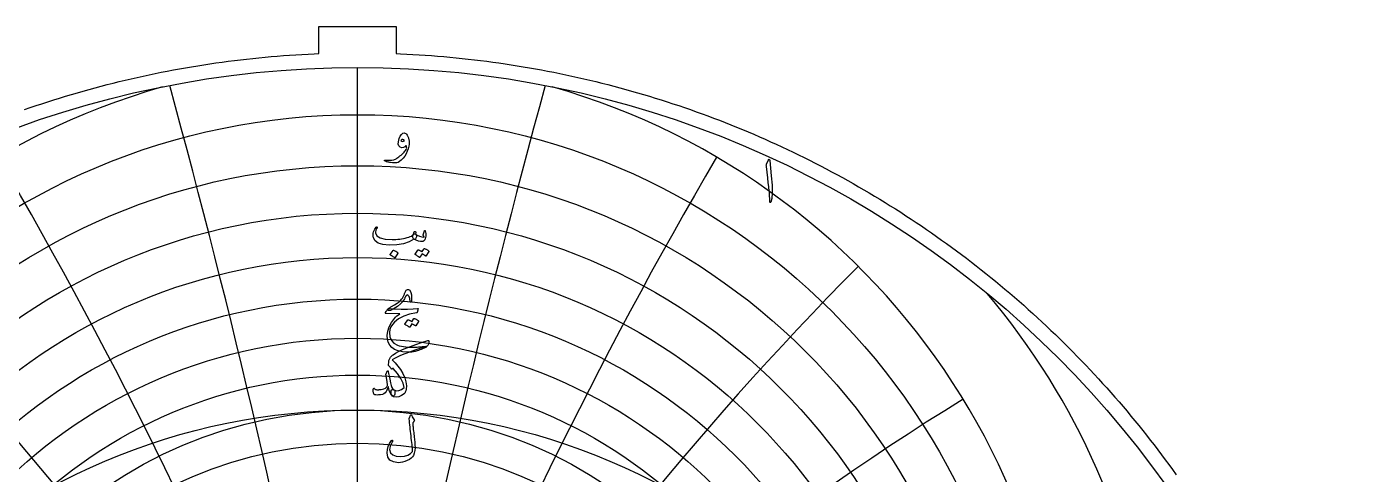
# Model space of a CAD drawing. Header units: millimetres. Extents: x -80 to 80, y -80 to 82.
# Drawn here: x -26.5 to 79.2, y 46.7 to 82.5 of the extents above; entities that cross this region are included whole.
import ezdxf

# ---------------------------------------------------------------- set-up
doc = ezdxf.new("R2010")
doc.units = ezdxf.units.MM
for name, color, linetype in [('CUT_OUTER', 1, 'Continuous'), ('ENGRAVE', 7, 'Continuous'), ('ENGRAVE_FINE', 8, 'Continuous'), ('TEXT', 5, 'Continuous')]:
    doc.layers.add(name, color=color, linetype=linetype)

msp = doc.modelspace()

# ---------------------------------------------------------------- linework, layer by layer
at = {"layer": 'CUT_OUTER'}
msp.add_lwpolyline([(-26.611, 75.8366), (-26.1452, 75.9985), (-25.6784, 76.1575), (-25.2106, 76.3136), (-24.7419, 76.4668), (-24.2722, 76.6172), (-23.8016, 76.7647), (-23.3302, 76.9093), (-22.8578, 77.051), (-22.3846, 77.1898), (-21.9106, 77.3257), (-21.4357, 77.4587), (-20.96, 77.5888), (-20.4836, 77.7159), (-20.0063, 77.8401), (-19.5283, 77.9614), (-19.0496, 78.0798), (-18.5701, 78.1952), (-18.09, 78.3077), (-17.6092, 78.4172), (-17.1277, 78.5238), (-16.6455, 78.6274), (-16.1628, 78.728), (-15.6794, 78.8257), (-15.1954, 78.9204), (-14.7109, 79.0122), (-14.2258, 79.101), (-13.7402, 79.1868), (-13.2541, 79.2696), (-12.7674, 79.3494), (-12.2803, 79.4263), (-11.7927, 79.5001), (-11.3047, 79.571), (-10.8163, 79.6388), (-10.3274, 79.7037), (-9.8381, 79.7656), (-9.3485, 79.8244), (-8.8586, 79.8803), (-8.3683, 79.9332), (-7.8776, 79.983), (-7.3867, 80.0298), (-6.8955, 80.0736), (-6.4041, 80.1144), (-5.9124, 80.1522), (-5.4205, 80.187), (-4.9283, 80.2188), (-4.436, 80.2475), (-3.9436, 80.2732), (-3.4509, 80.2959), (-3.08, 80.3107), (-3.08, 82.482), (3.08, 82.482), (3.08, 80.3107), (3.4509, 80.2959), (3.9436, 80.2732), (4.436, 80.2475), (4.9283, 80.2188), (5.4205, 80.187), (5.9124, 80.1522), (6.4041, 80.1144), (6.8955, 80.0736), (7.3867, 80.0298), (7.8776, 79.983), (8.3683, 79.9332), (8.8586, 79.8803), (9.3485, 79.8244), (9.8381, 79.7656), (10.3274, 79.7037), (10.8163, 79.6388), (11.3047, 79.571), (11.7927, 79.5001), (12.2803, 79.4263), (12.7674, 79.3494), (13.2541, 79.2696), (13.7402, 79.1868), (14.2258, 79.101), (14.7109, 79.0122), (15.1954, 78.9204), (15.6794, 78.8257), (16.1628, 78.728), (16.6455, 78.6274), (17.1277, 78.5238), (17.6092, 78.4172), (18.09, 78.3077), (18.5701, 78.1952), (19.0496, 78.0798), (19.5283, 77.9614), (20.0063, 77.8401), (20.4836, 77.7159), (20.96, 77.5888), (21.4357, 77.4587), (21.9106, 77.3257), (22.3846, 77.1898), (22.8578, 77.051), (23.3302, 76.9093), (23.8016, 76.7647), (24.2722, 76.6172), (24.7419, 76.4668), (25.2106, 76.3136), (25.6784, 76.1575), (26.1452, 75.9985), (26.611, 75.8366), (27.0758, 75.6719), (27.5396, 75.5043), (28.0024, 75.3339), (28.4641, 75.1607), (28.9248, 74.9846), (29.3843, 74.8057), (29.8428, 74.624), (30.3001, 74.4395), (30.7563, 74.2522), (31.2113, 74.0621), (31.6651, 73.8692), (32.1178, 73.6735), (32.5692, 73.475), (33.0195, 73.2738), (33.4684, 73.0698), (33.9162, 72.8631), (34.3626, 72.6536), (34.8078, 72.4414), (35.2516, 72.2265), (35.6941, 72.0088), (36.1353, 71.7884), (36.5751, 71.5654), (37.0135, 71.3396), (37.4505, 71.1111), (37.8862, 70.88), (38.3204, 70.6462), (38.7531, 70.4098), (39.1844, 70.1706), (39.6142, 69.9289), (40.0426, 69.6845), (40.4694, 69.4375), (40.8947, 69.1879), (41.3184, 68.9356), (41.7406, 68.6808), (42.1613, 68.4234), (42.5803, 68.1634), (42.9978, 67.9009), (43.4136, 67.6358), (43.8278, 67.3681), (44.2403, 67.0979), (44.6512, 66.8252), (45.0604, 66.55), (45.4679, 66.2722), (45.8736, 65.992), (46.2777, 65.7093), (46.68, 65.4241), (47.0806, 65.1364), (47.4794, 64.8463), (47.8764, 64.5538), (48.2715, 64.2588), (48.6649, 63.9614), (49.0565, 63.6616), (49.4462, 63.3594), (49.834, 63.0548), (50.22, 62.7479), (50.604, 62.4385), (50.9862, 62.1269), (51.3664, 61.8128), (51.7447, 61.4965), (52.1211, 61.1778), (52.4955, 60.8569), (52.8679, 60.5336), (53.2384, 60.2081), (53.6068, 59.8803), (53.9732, 59.5502), (54.3376, 59.2179), (54.6999, 58.8834), (55.0602, 58.5467), (55.4184, 58.2077), (55.7745, 57.8666), (56.1285, 57.5233), (56.4804, 57.1778), (56.8302, 56.8302), (57.1778, 56.4804), (57.5233, 56.1285), (57.8666, 55.7745), (58.2077, 55.4184), (58.5467, 55.0602), (58.8834, 54.6999), (59.2179, 54.3376), (59.5502, 53.9732), (59.8803, 53.6068), (60.2081, 53.2384), (60.5336, 52.8679), (60.8569, 52.4955), (61.1778, 52.1211), (61.4965, 51.7447), (61.8128, 51.3664), (62.1269, 50.9862), (62.4385, 50.604), (62.7479, 50.22), (63.0548, 49.834), (63.3594, 49.4462), (63.6616, 49.0565), (63.9614, 48.6649), (64.2588, 48.2715), (64.5538, 47.8764), (64.8463, 47.4794), (65.1364, 47.0806), (65.4241, 46.68)], dxfattribs=at)
at = {"layer": 'ENGRAVE'}
msp.add_lwpolyline([(0, -79.2), (0, 79.2)], dxfattribs=at)
for centre, radius in [((0, 0), 79.2), ((0, 17.9864), 42.7145), ((0, 0), 51.8435)]:
    msp.add_circle(centre, radius, dxfattribs=at)
for centre, radius, start, end in [((0, 23.0822), 56.7498, 105.921623, 74.078377), ((-6.4344, 24.0136), 57.4961, 139.754846, 270.861531), ((6.4344, 24.0136), 57.4961, 269.138469, 40.245154)]:
    msp.add_arc(centre, radius, start, end, dxfattribs=at)
at = {"layer": 'ENGRAVE_FINE'}
for centre, radius in [((0, 21.8315), 53.6012), ((0, 20.7123), 50.6441), ((0, 19.7075), 47.8562), ((0, 18.8029), 45.2185), ((0, 17.2479), 40.3301), ((0, 16.5787), 38.053), ((0, 15.9713), 35.8722), ((0, 15.4194), 33.7782)]:
    msp.add_circle(centre, radius, dxfattribs=at)
for centre, radius, start, end in [((-722.8731, -116.4424), 734.0246, 6.5036194, 15.341957), ((-722.8731, -116.4424), 734.0246, 6.5036194, 15.341957), ((722.8731, -116.4424), 734.0246, 164.658043, 173.4963806), ((722.8731, -116.4424), 734.0246, 164.658043, 173.4963806), ((-350.1991, -116.4424), 372.6741, 13.064756, 30.381405), ((-350.1991, -116.4424), 372.6741, 13.064756, 30.381405), ((350.1991, -116.4424), 372.6741, 149.618595, 166.935244), ((350.1991, -116.4424), 372.6741, 149.618595, 166.935244), ((-220.7707, -116.4424), 254.9241, 19.742202, 44.842633), ((-220.7707, -116.4424), 254.9241, 19.742202, 44.842633), ((220.7707, -116.4424), 254.9241, 135.157367, 160.257798), ((220.7707, -116.4424), 254.9241, 135.157367, 160.257798), ((-151.9033, -116.4424), 198.2957, 26.597292, 58.53821), ((-151.9033, -116.4424), 198.2957, 26.597292, 58.53821), ((151.9033, -116.4424), 198.2957, 121.46179, 153.402708), ((151.9033, -116.4424), 198.2957, 121.46179, 153.402708)]:
    msp.add_arc(centre, radius, start, end, dxfattribs=at)
at = {"layer": 'TEXT'}
for points in [[(3.3396, 73.5235), (3.4251, 73.722), (3.5176, 73.8631), (3.6171, 73.9468), (3.7237, 73.9732), (3.7904, 73.9614), (3.8548, 73.9263), (3.9169, 73.8678), (3.9766, 73.7858), (4.0053, 73.7384), (4.0305, 73.6898), (4.0521, 73.64), (4.0703, 73.5891), (4.0858, 73.5367), (4.0996, 73.4825), (4.1116, 73.4266), (4.1218, 73.3689), (4.1315, 73.2404), (4.123, 73.0891), (4.0963, 72.9149), (4.0515, 72.7179), (3.9854, 72.5138), (3.8946, 72.3186), (3.7793, 72.1321), (3.6394, 71.9544), (3.4927, 71.7995), (3.3618, 71.6863), (3.2468, 71.6145), (3.1476, 71.5844), (3.0463, 71.5791), (2.9298, 71.582), (2.798, 71.5932), (2.6511, 71.6125), (2.5766, 71.6246), (2.5076, 71.6377), (2.4442, 71.6516), (2.3864, 71.6663), (2.3339, 71.6814), (2.2863, 71.6962), (2.2437, 71.7107), (2.2061, 71.7249), (2.1839, 71.7372), (2.1686, 71.7507), (2.1604, 71.7653), (2.1593, 71.7811), (2.1666, 71.7969), (2.1792, 71.8069), (2.197, 71.811), (2.2202, 71.8092), (2.4008, 71.7916), (2.5773, 71.7905), (2.7497, 71.8057), (2.9181, 71.8373), (2.97, 71.8534), (3.0275, 71.8783), (3.0906, 71.912), (3.1593, 71.9544), (3.2335, 72.0056), (3.3133, 72.0656), (3.3986, 72.1344), (3.4895, 72.212), (3.5785, 72.2922), (3.6581, 72.3689), (3.7284, 72.4421), (3.7893, 72.5118), (3.8405, 72.5782), (3.8818, 72.6418), (3.9131, 72.7024), (3.9345, 72.76), (3.9222, 72.8473), (3.9087, 72.9123), (3.8941, 72.955), (3.8782, 72.9755), (3.7831, 72.8634), (3.6757, 72.8034), (3.5559, 72.7955), (3.4239, 72.8397), (3.315, 72.9351), (3.2647, 73.0809), (3.2729, 73.277), (3.3396, 73.5235)], [(3.7658, 73.3502), (3.6967, 73.4339), (3.6253, 73.465), (3.5515, 73.4433), (3.4754, 73.3689), (3.5375, 73.3186), (3.6066, 73.2987), (3.6827, 73.3092), (3.7658, 73.3502)], [(32.8187, 71.7663), (32.8664, 71.8588), (32.9048, 71.8912), (32.9339, 71.8638), (32.9536, 71.7763), (33.0685, 70.5523), (33.1368, 69.801), (33.1521, 69.2008), (33.1144, 68.7518), (33.0235, 68.4539), (33.0069, 68.4295), (32.9923, 68.4164), (32.9795, 68.4146), (32.9685, 68.4239), (32.9598, 68.4386), (32.9536, 68.4576), (32.9498, 68.4811), (32.9486, 68.5089), (32.9486, 68.7253), (32.9386, 68.9548), (32.9186, 69.1974), (32.8886, 69.4531), (32.882, 69.5199), (32.8624, 69.7004), (32.8296, 69.9946), (32.7837, 70.4024), (32.6738, 71.3067), (32.6713, 71.3548), (32.6738, 71.3991), (32.6813, 71.4397), (32.6938, 71.4766)], [(4.63, 65.898), (4.6345, 65.8957), (4.6388, 65.8934), (4.6427, 65.891), (4.6464, 65.8887), (4.6501, 65.886), (4.654, 65.8828), (4.6583, 65.879), (4.6628, 65.8746), (4.7006, 65.8301), (4.7155, 65.7669), (4.7076, 65.6849), (4.6768, 65.5842), (4.6484, 65.523), (4.6195, 65.4847), (4.5899, 65.4692), (4.5597, 65.4765), (4.5445, 65.4838), (4.5316, 65.487), (4.5211, 65.4862), (4.5129, 65.4812), (4.1288, 65.271), (3.6698, 65.1229), (3.1359, 65.0368), (2.5269, 65.0128), (2.0346, 65.0549), (1.6628, 65.1674), (1.4116, 65.35), (1.281, 65.603), (1.2608, 65.7224), (1.2564, 65.8418), (1.2679, 65.9613), (1.2951, 66.0807), (1.3323, 66.1864), (1.3782, 66.2833), (1.433, 66.3714), (1.4965, 66.4507), (1.5085, 66.4607), (1.5211, 66.4671), (1.5343, 66.4701), (1.548, 66.4695), (1.5609, 66.4639), (1.5714, 66.4566), (1.5796, 66.4475), (1.5855, 66.4367), (1.5881, 66.4261), (1.5867, 66.4133), (1.5811, 66.398), (1.5714, 66.3805), (1.5035, 66.2809), (1.459, 66.1838), (1.4379, 66.0889), (1.4403, 65.9964), (1.5515, 65.7645), (1.8103, 65.5983), (2.2166, 65.4976), (2.7705, 65.4624), (2.9226, 65.4648), (3.0744, 65.4718), (3.2259, 65.4835), (3.3771, 65.4999), (3.5271, 65.521), (3.6751, 65.5467), (3.821, 65.5772), (3.9649, 65.6123), (4.1045, 65.6521), (4.219, 65.6919), (4.3083, 65.7318), (4.3724, 65.7716), (4.3971, 65.7927), (4.4198, 65.8184), (4.4405, 65.8489), (4.459, 65.884), (4.4765, 65.9232), (4.4936, 65.966), (4.5104, 66.0122), (4.527, 66.062), (4.5334, 66.0772), (4.5434, 66.0901), (4.5568, 66.1006), (4.5738, 66.1088), (4.592, 66.1132), (4.6089, 66.1123), (4.6247, 66.1062), (4.6394, 66.0948), (4.6511, 66.079), (4.6581, 66.0596), (4.6605, 66.0368), (4.6581, 66.0105)], [(4.4895, 65.5233), (4.4386, 65.5716), (4.4122, 65.6322), (4.4104, 65.7051), (4.4333, 65.7903), (4.4828, 65.8667), (4.5281, 65.9133), (4.5694, 65.9299), (4.6066, 65.9168), (4.7822, 65.8006), (4.9579, 65.7189), (5.1335, 65.6717), (5.3092, 65.6592), (5.3153, 65.6603), (5.3197, 65.6638), (5.3223, 65.6697), (5.3232, 65.6779), (5.3188, 65.6934), (5.3057, 65.7165), (5.2837, 65.7473), (5.253, 65.7856), (5.2471, 65.7973), (5.2436, 65.809), (5.2424, 65.8208), (5.2436, 65.8325), (5.356, 66.1557), (5.3613, 66.1679), (5.3677, 66.1767), (5.3753, 66.182), (5.3841, 66.1838), (5.3929, 66.1823), (5.4005, 66.1779), (5.4069, 66.1706), (5.4122, 66.1603), (5.4473, 66.0552), (5.4684, 65.9507), (5.4754, 65.8468), (5.4684, 65.7435), (5.4456, 65.615), (5.4146, 65.5104), (5.3753, 65.4299), (5.3279, 65.3734), (5.2919, 65.3424), (5.2588, 65.3196), (5.2287, 65.3049), (5.2014, 65.2985), (5.0445, 65.295), (4.8736, 65.3313), (4.6886, 65.4074), (4.4895, 65.5233)], [(2.8548, 64.5959), (2.8607, 64.6018), (2.8689, 64.6053), (2.8794, 64.6065), (2.8923, 64.6053), (2.9833, 64.5684), (3.0691, 64.5233), (3.1496, 64.47), (3.2248, 64.4086), (3.2322, 64.3992), (3.2354, 64.3898), (3.2345, 64.3805), (3.2295, 64.3711), (3.0094, 64.0151), (3.0012, 64.0066), (2.9907, 64.0046), (2.9778, 64.009), (2.9625, 64.0198), (2.9494, 64.0292), (2.9286, 64.0432), (2.9002, 64.062), (2.8642, 64.0854), (2.82, 64.1135), (2.767, 64.1463), (2.7052, 64.1837), (2.6347, 64.2259), (2.6253, 64.2329), (2.6206, 64.2399), (2.6206, 64.247), (2.6253, 64.254)], [(5.3232, 64.7271), (5.3291, 64.7329), (5.3373, 64.7364), (5.3478, 64.7376), (5.3607, 64.7364), (5.4068, 64.7192), (5.4514, 64.7001), (5.4946, 64.6794), (5.5363, 64.6568), (5.5769, 64.6322), (5.6165, 64.6053), (5.6553, 64.576), (5.6932, 64.5444), (5.7006, 64.5347), (5.7038, 64.5245), (5.7029, 64.5137), (5.6979, 64.5022), (5.4731, 64.1463), (5.467, 64.1416), (5.4579, 64.1416), (5.4459, 64.1463), (5.4309, 64.1556), (5.4207, 64.1643), (5.404, 64.1761), (5.3809, 64.1912), (5.3513, 64.2095), (5.315, 64.2313), (5.2717, 64.2569), (5.2213, 64.2863), (5.164, 64.3196), (4.986, 64.0432), (4.9778, 64.0347), (4.9672, 64.0327), (4.9544, 64.0371), (4.9391, 64.0479), (4.926, 64.0573), (4.9052, 64.0713), (4.8768, 64.0901), (4.8408, 64.1135), (4.7966, 64.1416), (4.7436, 64.1744), (4.6818, 64.2118), (4.6113, 64.254), (4.604, 64.261), (4.6007, 64.2681), (4.6016, 64.2751), (4.6066, 64.2821), (4.8361, 64.624), (4.842, 64.6299), (4.8501, 64.6334), (4.8607, 64.6346), (4.8736, 64.6334), (4.9128, 64.6207), (4.9509, 64.6059), (4.9877, 64.589), (5.0235, 64.5702), (5.058, 64.5495), (5.0914, 64.5274), (5.1236, 64.5039), (5.1546, 64.4788)], [(2.3817, 59.8481), (2.4096, 59.8808), (2.4415, 59.9131), (2.4775, 59.9452), (2.5176, 59.9769), (2.5618, 60.0087), (2.6101, 60.0408), (2.6625, 60.0731), (2.719, 60.1057), (2.9696, 60.2539), (3.1733, 60.3844), (3.3302, 60.4974), (3.4403, 60.5929), (3.5255, 60.6868), (3.5984, 60.7861), (3.659, 60.8906), (3.7073, 61.0004), (3.7282, 61.0553), (3.7489, 61.1075), (3.7692, 61.1571), (3.7893, 61.2041), (3.8087, 61.2479), (3.8273, 61.2878), (3.845, 61.324), (3.8619, 61.3563), (3.899, 61.4117), (3.9403, 61.4512), (3.9857, 61.4749), (4.0352, 61.4828), (4.0835, 61.4749), (4.13, 61.4512), (4.1748, 61.4117), (4.2178, 61.3563), (4.2714, 61.2299), (4.3056, 61.0472), (4.3206, 60.8083), (4.3162, 60.5132), (4.3133, 60.4866), (4.3045, 60.4676), (4.2898, 60.4562), (4.2693, 60.4524), (4.2483, 60.4565), (4.2319, 60.4687), (4.2202, 60.4892), (4.2131, 60.5179), (4.1771, 60.7433), (4.1253, 60.9043), (4.0577, 61.001), (3.9743, 61.0332), (3.9529, 61.0293), (3.9309, 61.0179), (3.9084, 60.9989), (3.8853, 60.9723), (3.875, 60.9563), (3.863, 60.9365), (3.8493, 60.913), (3.8337, 60.8856), (3.8165, 60.8544), (3.7974, 60.8195), (3.7767, 60.7807), (3.7541, 60.7381), (3.62, 60.5185), (3.438, 60.3142), (3.2079, 60.1251), (2.9298, 59.9512), (2.9268, 59.9494), (2.9181, 59.9442), (2.9034, 59.9354), (2.8829, 59.9231), (2.8566, 59.9073), (2.8244, 59.8879), (2.7863, 59.8651), (2.7424, 59.8388), (2.6496, 59.7972), (2.5586, 59.7849), (2.4693, 59.8019), (2.3817, 59.8481)], [(2.8876, 59.9278), (3.4886, 59.9067), (4.0082, 59.9043), (4.4465, 59.9207), (4.8033, 59.9559), (4.8143, 59.9572), (4.8238, 59.9564), (4.8319, 59.9537), (4.8384, 59.9488), (4.8433, 59.9423), (4.846, 59.9342), (4.8468, 59.9247), (4.8455, 59.9137), (4.8362, 59.871), (4.8273, 59.8317), (4.8187, 59.796), (4.8103, 59.7638), (4.8023, 59.7351), (4.7945, 59.71), (4.7871, 59.6883), (4.7799, 59.6701), (4.7647, 59.6412), (4.7471, 59.6198), (4.7272, 59.606), (4.7049, 59.5999), (4.164, 59.5018), (3.6932, 59.3481), (3.2928, 59.1388), (2.9625, 58.8739), (2.7957, 58.6833), (2.6745, 58.4816), (2.599, 58.2688), (2.5691, 58.0448), (2.5978, 57.6933), (2.712, 57.4067), (2.9116, 57.1851), (3.1967, 57.0284), (3.3446, 56.981), (3.507, 56.9418), (3.6842, 56.9108), (3.8759, 56.8879), (4.082, 56.873), (4.3021, 56.8657), (4.5363, 56.866), (4.7846, 56.8739), (4.8728, 56.8789), (4.9596, 56.8844), (5.045, 56.8906), (5.1288, 56.8973), (5.2107, 56.9046), (5.2898, 56.9125), (5.3664, 56.921), (5.4403, 56.9301), (5.4629, 56.9313), (5.479, 56.9254), (5.4886, 56.9125), (5.4918, 56.8926), (5.4901, 56.8695), (5.4848, 56.8516), (5.476, 56.839), (5.4637, 56.8317), (5.3314, 56.7758), (5.2061, 56.7252), (5.0879, 56.6798), (4.9766, 56.6397), (4.8727, 56.6046), (4.7764, 56.5741), (4.6877, 56.5483), (4.6066, 56.5273), (4.5303, 56.5118), (4.4561, 56.498), (4.384, 56.486), (4.3138, 56.4757), (4.2455, 56.4678), (4.1786, 56.4629), (4.1132, 56.4608), (4.0492, 56.4617), (3.6124, 56.4957), (3.2483, 56.5694), (2.9567, 56.683), (2.7377, 56.8364), (2.577, 57.0282), (2.4649, 57.2521), (2.4014, 57.5082), (2.3864, 57.7966), (2.4324, 58.1543), (2.5422, 58.5015), (2.7158, 58.8382), (2.9532, 59.1643), (3.046, 59.2629), (3.1511, 59.3575), (3.2685, 59.448), (3.3981, 59.5343), (2.2647, 59.5437), (2.2374, 59.5554), (2.226, 59.5765), (2.2304, 59.6069), (2.2506, 59.6467), (2.2887, 59.7047), (2.3232, 59.7568), (2.3542, 59.8031), (2.3817, 59.8435), (2.4058, 59.8777), (2.4262, 59.9055), (2.4432, 59.9269), (2.4567, 59.9418), (2.4871, 59.9444), (2.5691, 59.943), (2.7026, 59.9374), (2.8876, 59.9278)], [(4.5129, 59.1456), (4.5188, 59.1514), (4.527, 59.1549), (4.5375, 59.1561), (4.5504, 59.1549), (4.5965, 59.1377), (4.6411, 59.1186), (4.6843, 59.0978), (4.726, 59.0753), (4.7666, 59.0507), (4.8062, 59.0238), (4.845, 58.9945), (4.8829, 58.9629), (4.8903, 58.9532), (4.8935, 58.943), (4.8926, 58.9321), (4.8876, 58.9207), (4.6628, 58.5648), (4.6566, 58.5601), (4.6476, 58.5601), (4.6356, 58.5648), (4.6206, 58.5741), (4.6104, 58.5828), (4.5937, 58.5946), (4.5706, 58.6097), (4.541, 58.628), (4.5047, 58.6498), (4.4614, 58.6754), (4.411, 58.7048), (4.3537, 58.7381), (4.1757, 58.4617), (4.1675, 58.4532), (4.1569, 58.4512), (4.1441, 58.4556), (4.1288, 58.4664), (4.1157, 58.4758), (4.0949, 58.4898), (4.0665, 58.5085), (4.0305, 58.532), (3.9863, 58.5601), (3.9333, 58.5929), (3.8715, 58.6303), (3.801, 58.6725), (3.7936, 58.6795), (3.7904, 58.6865), (3.7913, 58.6936), (3.7963, 58.7006), (4.0258, 59.0425), (4.0316, 59.0484), (4.0398, 59.0519), (4.0504, 59.053), (4.0633, 59.0519), (4.1025, 59.0391), (4.1405, 59.0244), (4.1774, 59.0075), (4.2131, 58.9886), (4.2477, 58.968), (4.2811, 58.9459), (4.3133, 58.9223), (4.3443, 58.8973)], [(5.6324, 57.3923), (5.6798, 57.4008), (5.7096, 57.3888), (5.7219, 57.3563), (5.7167, 57.3033), (5.6651, 57.0972), (5.6493, 57.0445), (5.63, 57.0035), (5.6072, 56.9743), (5.5808, 56.9567), (5.0533, 56.7838), (4.5761, 56.6212), (4.1493, 56.4689), (3.7729, 56.3267), (3.4473, 56.1943), (3.1733, 56.0709), (2.9508, 55.9566), (2.7799, 55.8513), (3.0199, 55.6171), (3.2389, 55.3595), (3.4368, 55.0785), (3.6136, 54.774), (3.7752, 54.4192), (3.8759, 54.0902), (3.9157, 53.7869), (3.8946, 53.5094), (3.863, 53.3847), (3.8244, 53.2822), (3.7787, 53.202), (3.726, 53.144), (3.507, 52.9942), (3.2951, 52.9052), (3.0902, 52.8771), (2.8923, 52.9098), (2.8074, 52.9538), (2.7447, 53.0246), (2.7043, 53.1224), (2.6862, 53.2471), (2.6871, 53.3466), (2.7038, 53.4204), (2.7363, 53.4684), (2.7846, 53.4906), (2.8089, 53.4895), (2.8396, 53.4813), (2.8768, 53.4661), (2.9204, 53.4438), (3.1001, 53.3823), (3.2974, 53.3946), (3.5123, 53.4807), (3.7448, 53.6405), (3.6423, 53.9945), (3.4614, 54.3677), (3.202, 54.7603), (2.8642, 55.1722), (2.8545, 55.1789), (2.8443, 55.1803), (2.8334, 55.1765), (2.822, 55.1675), (2.7705, 55.1253), (2.7585, 55.1168), (2.7459, 55.1148), (2.7327, 55.1192), (2.719, 55.13), (2.4942, 55.3829), (2.4889, 55.4022), (2.4871, 55.4462), (2.4889, 55.5147), (2.4942, 55.6078), (2.5029, 55.7067), (2.5152, 55.7881), (2.531, 55.8519), (2.5504, 55.8982), (2.5836, 55.957), (2.6177, 56.0117), (2.6527, 56.0624), (2.6885, 56.1089), (2.7253, 56.1517), (2.7629, 56.1909), (2.8014, 56.2266), (2.8408, 56.2588), (3.0319, 56.3831), (3.2682, 56.5123), (3.5495, 56.6465), (3.8759, 56.7857), (4.2474, 56.9299), (4.664, 57.0791), (5.1256, 57.2332), (5.6324, 57.3923)], [(2.7892, 52.966), (2.6982, 53.0609), (2.6171, 53.2096), (2.546, 53.4122), (2.4848, 53.6686), (2.4763, 53.6967), (2.4649, 53.7014), (2.4505, 53.6827), (2.4333, 53.6405), (2.4188, 53.6009), (2.4034, 53.5615), (2.3872, 53.5224), (2.37, 53.4836), (2.3523, 53.4451), (2.3343, 53.4069), (2.316, 53.369), (2.2974, 53.3314), (2.2196, 53.2283), (2.1171, 53.1487), (1.9901, 53.0925), (1.8384, 53.0597), (1.6909, 53.0445), (1.5668, 53.041), (1.4661, 53.0492), (1.3888, 53.0691), (1.3197, 53.1177), (1.2764, 53.2073), (1.2588, 53.3378), (1.267, 53.5094), (1.2734, 53.5384), (1.2834, 53.5597), (1.2968, 53.5735), (1.3138, 53.5796), (1.3331, 53.5799), (1.349, 53.5761), (1.3613, 53.5682), (1.37, 53.5562), (1.3967, 53.519), (1.4344, 53.4918), (1.4833, 53.4745), (1.5433, 53.4672), (1.5774, 53.4655), (1.6142, 53.4649), (1.6536, 53.4655), (1.6956, 53.4672), (1.7399, 53.4702), (1.7863, 53.4742), (1.8348, 53.4795), (1.8853, 53.486), (2.0949, 53.531), (2.2506, 53.6007), (2.3525, 53.695), (2.4005, 53.8138), (2.398, 53.8393), (2.3952, 53.8689), (2.3921, 53.9025), (2.3888, 53.9403), (2.3845, 53.9824), (2.3788, 54.0293), (2.3716, 54.0808), (2.363, 54.137), (2.3539, 54.1942), (2.3454, 54.2488), (2.3375, 54.3008), (2.3302, 54.3501), (2.3229, 54.3968), (2.315, 54.4409), (2.3065, 54.4823), (2.2974, 54.5211), (2.2843, 54.5957), (2.2775, 54.6558), (2.2772, 54.7011), (2.2834, 54.7319), (2.3817, 54.9473), (2.3897, 54.9576), (2.3993, 54.9649), (2.4107, 54.9693), (2.4239, 54.9707), (2.4368, 54.9684), (2.4473, 54.9614), (2.4555, 54.9497), (2.4614, 54.9333), (2.4912, 54.75), (2.5293, 54.5375), (2.5755, 54.2957), (2.63, 54.0246), (2.685, 53.8109), (2.7518, 53.6429), (2.8302, 53.5205), (2.9204, 53.4438), (2.9532, 53.4169), (2.9766, 53.3782), (2.9907, 53.3279), (2.9953, 53.2658), (2.9904, 53.1833), (2.9754, 53.1089), (2.9505, 53.0427), (2.9157, 52.9848), (2.8902, 52.9573), (2.8607, 52.945), (2.827, 52.9479), (2.7892, 52.966)], [(4.2412, 51.4233), (4.2494, 51.4376), (4.26, 51.4479), (4.2729, 51.454), (4.2881, 51.4561), (4.3033, 51.4534), (4.3162, 51.4455), (4.3267, 51.4324), (4.3349, 51.4139), (4.3785, 51.3065), (4.4251, 51.2137), (4.4746, 51.1355), (4.527, 51.072), (4.5425, 51.0492), (4.5469, 51.0228), (4.5401, 50.9929), (4.5223, 50.9596), (4.5109, 50.9435), (4.5, 50.928), (4.4898, 50.913), (4.4801, 50.8987), (4.471, 50.8852), (4.4626, 50.8729), (4.4547, 50.8618), (4.4473, 50.8518), (4.435, 50.8337), (4.4263, 50.812), (4.421, 50.7869), (4.4192, 50.7582), (4.4248, 50.6772), (4.4321, 50.589), (4.4412, 50.4934), (4.452, 50.3905), (4.4643, 50.2803), (4.4778, 50.1627), (4.4924, 50.0379), (4.5082, 49.9057), (4.5259, 49.7738), (4.5416, 49.6498), (4.5552, 49.5338), (4.5668, 49.4256), (4.5766, 49.3251), (4.5849, 49.2318), (4.5918, 49.1459), (4.5972, 49.0673), (4.6034, 48.8346), (4.5843, 48.6141), (4.5401, 48.406), (4.4708, 48.2101), (4.4031, 48.0951), (4.2986, 47.9888), (4.1572, 47.8913), (3.9789, 47.8026), (3.7857, 47.7292), (3.6042, 47.6774), (3.4344, 47.6472), (3.2764, 47.6387), (2.8806, 47.6932), (2.5972, 47.8425), (2.4262, 48.0866), (2.3677, 48.4256), (2.3882, 48.6782), (2.4543, 48.9256), (2.5662, 49.1677), (2.7237, 49.4045), (2.7357, 49.4183), (2.7483, 49.4268), (2.7614, 49.43), (2.7752, 49.428), (2.7898, 49.4224), (2.801, 49.4151), (2.8086, 49.406), (2.8127, 49.3952), (2.8156, 49.3791), (2.815, 49.3635), (2.8109, 49.3486), (2.8033, 49.3343), (2.6959, 49.125), (2.6218, 48.9467), (2.5811, 48.7994), (2.5738, 48.6832), (2.6519, 48.4329), (2.8209, 48.2582), (3.0805, 48.1589), (3.4309, 48.1352), (3.7468, 48.1695), (4.0152, 48.2488), (4.2363, 48.3732), (4.4099, 48.5427), (4.4062, 48.6245), (4.3999, 48.7201), (4.391, 48.8294), (4.3794, 48.9525), (4.3649, 49.0897), (4.3472, 49.2412), (4.3263, 49.407), (4.3021, 49.5872), (4.2793, 49.7731), (4.2576, 49.9561), (4.2371, 50.1361), (4.2178, 50.3132), (4.2, 50.4874), (4.1839, 50.6586), (4.1695, 50.827), (4.1569, 50.9924), (4.1382, 51.1516), (4.1391, 51.1698), (4.1417, 51.1867), (4.1461, 51.2026), (4.1523, 51.2172)]]:
    msp.add_lwpolyline(points, close=True, dxfattribs=at)

doc.saveas('drawing.dxf')
